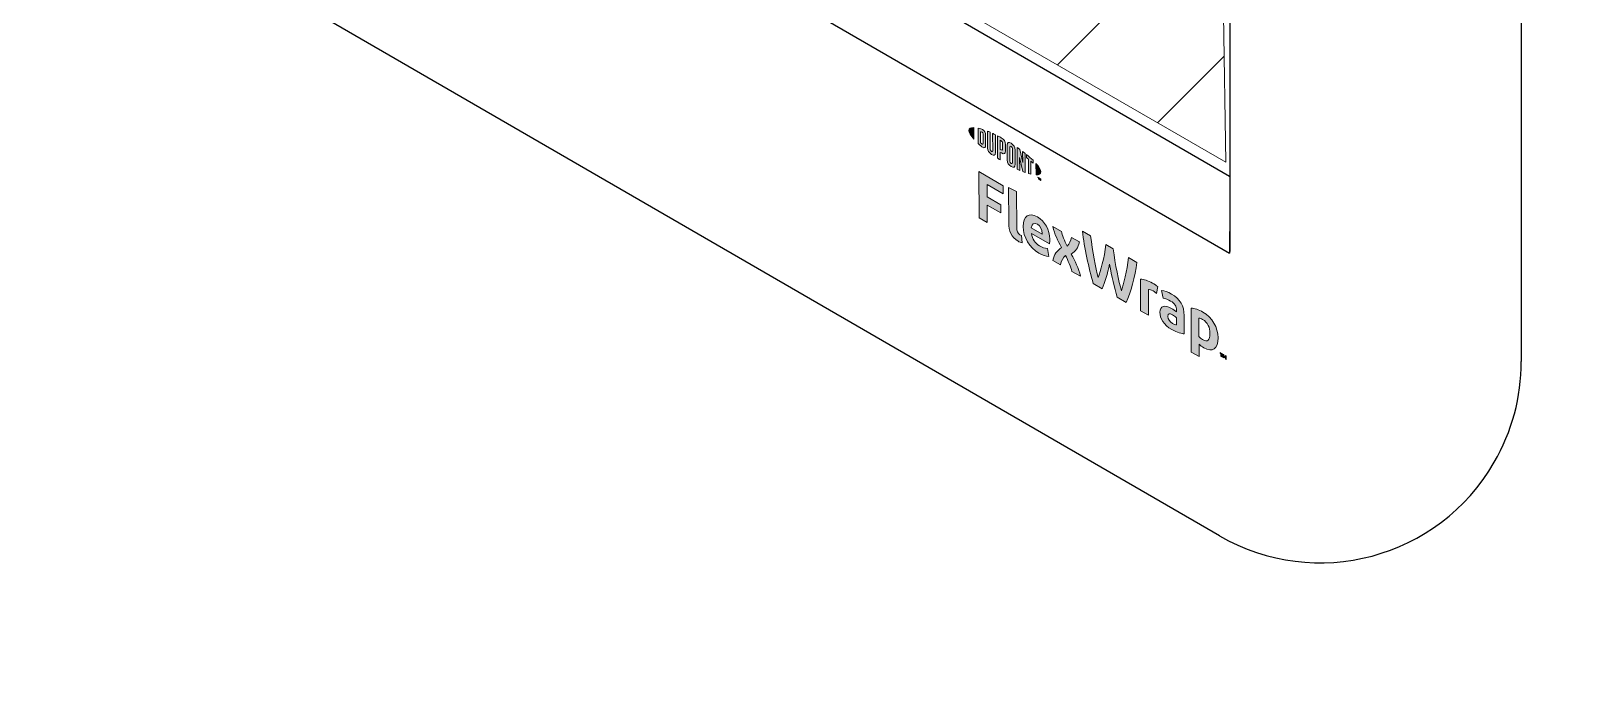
# Model space of a CAD drawing. Extents: x -1328 to 5679, y -4611 to 1603.
# Drawn here: x -742.5 to -603.3, y -2728.6 to -2669.9 of the extents above; entities that cross this region are included whole.
import ezdxf

# ---------------------------------------------------------------- set-up
doc = ezdxf.new("R2010")
doc.units = 0
doc.header["$MEASUREMENT"] = 0
for name, color, linetype, lineweight in [('G-ANNO-TTLB', 7, 'Continuous', 0), ('Layer 12', 7, 'Continuous', 0), ('TYVEK', 7, 'Continuous', 0)]:
    doc.layers.add(name, color=color, linetype=linetype, lineweight=lineweight)

# ---------------------------------------------------------------- blocks, each defined once
blk = doc.blocks.new('Block_139')
at = {"layer": 'TYVEK', "true_color": 0x003b71, "transparency": 33554687}
h = blk.add_hatch(color=156, dxfattribs=at)
h.dxf.hatch_style = 2
edge = h.paths.add_edge_path()
edge.add_spline(control_points=[(-657.65, -2686.64), (-657.65, -2686.64), (-657.66, -2682.5), (-657.66, -2682.5), (-657.66, -2682.5), (-655.48, -2683.76), (-655.48, -2683.76), (-655.48, -2683.76), (-655.48, -2684.48), (-655.48, -2684.48), (-655.48, -2684.48), (-656.93, -2683.65), (-656.93, -2683.65), (-656.93, -2683.65), (-656.92, -2684.77), (-656.92, -2684.77), (-656.92, -2684.77), (-655.7, -2685.47), (-655.7, -2685.47), (-655.7, -2685.47), (-655.7, -2686.19), (-655.7, -2686.19), (-655.7, -2686.19), (-656.92, -2685.49), (-656.92, -2685.49), (-656.92, -2685.49), (-656.92, -2687.06), (-656.92, -2687.06), (-656.92, -2687.06), (-657.65, -2686.64), (-657.65, -2686.64)], knot_values=[0, 0, 0, 0, 1, 1, 1, 2, 2, 2, 3, 3, 3, 4, 4, 4, 5, 5, 5, 6, 6, 6, 7, 7, 7, 8, 8, 8, 9, 9, 9, 10, 10, 10, 10], degree=3, periodic=0)
h = blk.add_hatch(color=156, dxfattribs=at)
h.dxf.hatch_style = 2
edge = h.paths.add_edge_path()
edge.add_spline(control_points=[(-654.28, -2687.49), (-654.28, -2687.81), (-654.21, -2688.02), (-654, -2688.14), (-653.95, -2688.17), (-653.9, -2688.19), (-653.85, -2688.2), (-653.85, -2688.2), (-653.8, -2688.88), (-653.8, -2688.88), (-653.9, -2688.85), (-654.06, -2688.78), (-654.16, -2688.72), (-654.75, -2688.38), (-654.99, -2687.8), (-654.99, -2687.09), (-654.99, -2687.09), (-655, -2683.93), (-655, -2683.93), (-655, -2683.93), (-654.29, -2684.29), (-654.29, -2684.29), (-654.29, -2684.29), (-654.28, -2687.49), (-654.28, -2687.49)], knot_values=[0, 0, 0, 0, 1, 1, 1, 2, 2, 2, 3, 3, 3, 4, 4, 4, 5, 5, 5, 6, 6, 6, 7, 7, 7, 8, 8, 8, 8], degree=3, periodic=0)
h = blk.add_hatch(color=156, dxfattribs=at)
h.dxf.hatch_style = 2
edge = h.paths.add_edge_path()
edge.add_spline(control_points=[(-652.97, -2687.54), (-652.97, -2687.54), (-651.99, -2688.1), (-651.99, -2688.1), (-651.99, -2688.1), (-651.99, -2688.03), (-651.99, -2688.03), (-651.99, -2687.69), (-652.15, -2687.36), (-652.43, -2687.2), (-652.73, -2687.03), (-652.92, -2687.16), (-652.97, -2687.54)], knot_values=[0, 0, 0, 0, 1, 1, 1, 2, 2, 2, 3, 3, 3, 4, 4, 4, 4], degree=3, periodic=0)
edge = h.paths.add_edge_path()
edge.add_spline(control_points=[(-651.41, -2690.1), (-651.64, -2690.09), (-651.97, -2689.98), (-652.31, -2689.78), (-653.13, -2689.31), (-653.7, -2688.38), (-653.7, -2687.4), (-653.7, -2686.46), (-653.19, -2686.12), (-652.43, -2686.55), (-651.76, -2686.94), (-651.32, -2687.74), (-651.32, -2688.53), (-651.32, -2688.71), (-651.33, -2688.86), (-651.34, -2688.97), (-651.34, -2688.97), (-652.96, -2688.04), (-652.96, -2688.04), (-652.89, -2688.55), (-652.65, -2688.9), (-652.24, -2689.14), (-651.99, -2689.28), (-651.74, -2689.36), (-651.52, -2689.38), (-651.52, -2689.38), (-651.41, -2690.1), (-651.41, -2690.1)], knot_values=[0, 0, 0, 0, 1, 1, 1, 2, 2, 2, 3, 3, 3, 4, 4, 4, 5, 5, 5, 6, 6, 6, 7, 7, 7, 8, 8, 8, 9, 9, 9, 9], degree=3, periodic=0)
h = blk.add_hatch(color=156, dxfattribs=at)
h.dxf.hatch_style = 2
edge = h.paths.add_edge_path()
edge.add_spline(control_points=[(-650.27, -2689.3), (-650.61, -2688.66), (-650.89, -2688.1), (-651.05, -2687.42), (-651.05, -2687.42), (-650.28, -2687.86), (-650.28, -2687.86), (-650.22, -2688.16), (-649.99, -2688.69), (-649.76, -2689.16), (-649.57, -2688.94), (-649.41, -2688.69), (-649.38, -2688.38), (-649.38, -2688.38), (-648.66, -2688.79), (-648.66, -2688.79), (-648.79, -2689.33), (-649.01, -2689.63), (-649.4, -2689.87), (-649.03, -2690.56), (-648.77, -2691.11), (-648.56, -2691.86), (-648.56, -2691.86), (-649.33, -2691.42), (-649.33, -2691.42), (-649.44, -2691.03), (-649.69, -2690.44), (-649.91, -2689.99), (-650.1, -2690.2), (-650.29, -2690.45), (-650.36, -2690.83), (-650.36, -2690.83), (-651.05, -2690.44), (-651.05, -2690.44), (-650.92, -2689.9), (-650.68, -2689.56), (-650.27, -2689.3)], knot_values=[0, 0, 0, 0, 1, 1, 1, 2, 2, 2, 3, 3, 3, 4, 4, 4, 5, 5, 5, 6, 6, 6, 7, 7, 7, 8, 8, 8, 9, 9, 9, 10, 10, 10, 11, 11, 11, 12, 12, 12, 12], degree=3, periodic=0)
h = blk.add_hatch(color=156, dxfattribs=at)
h.dxf.hatch_style = 2
edge = h.paths.add_edge_path()
edge.add_spline(control_points=[(-644.27, -2690.19), (-644.27, -2690.19), (-643.52, -2690.62), (-643.52, -2690.62), (-643.71, -2691.89), (-644.05, -2693.32), (-644.48, -2694.21), (-644.48, -2694.21), (-645.28, -2693.74), (-645.28, -2693.74), (-645.54, -2692.86), (-645.77, -2691.86), (-645.96, -2690.78), (-646.15, -2691.64), (-646.37, -2692.38), (-646.62, -2692.98), (-646.62, -2692.98), (-647.43, -2692.51), (-647.43, -2692.51), (-647.84, -2691.14), (-648.21, -2689.31), (-648.4, -2687.82), (-648.4, -2687.82), (-647.66, -2688.25), (-647.66, -2688.25), (-647.5, -2689.59), (-647.21, -2691.15), (-646.99, -2691.97), (-646.78, -2691.4), (-646.44, -2690.24), (-646.29, -2689.03), (-646.29, -2689.03), (-645.63, -2689.41), (-645.63, -2689.41), (-645.48, -2690.79), (-645.14, -2692.34), (-644.91, -2693.16), (-644.71, -2692.59), (-644.42, -2691.35), (-644.27, -2690.19)], knot_values=[0, 0, 0, 0, 1, 1, 1, 2, 2, 2, 3, 3, 3, 4, 4, 4, 5, 5, 5, 6, 6, 6, 7, 7, 7, 8, 8, 8, 9, 9, 9, 10, 10, 10, 11, 11, 11, 12, 12, 12, 13, 13, 13, 13], degree=3, periodic=0)
h = blk.add_hatch(color=156, dxfattribs=at)
h.dxf.hatch_style = 2
edge = h.paths.add_edge_path()
edge.add_spline(control_points=[(-642.13, -2692.47), (-641.94, -2692.57), (-641.77, -2692.7), (-641.66, -2692.79), (-641.66, -2692.79), (-641.77, -2693.4), (-641.77, -2693.4), (-641.85, -2693.31), (-641.96, -2693.24), (-642.07, -2693.17), (-642.26, -2693.07), (-642.39, -2693.03), (-642.49, -2693.03), (-642.49, -2693.03), (-642.49, -2695.35), (-642.49, -2695.35), (-642.49, -2695.35), (-643.2, -2694.94), (-643.2, -2694.94), (-643.2, -2694.94), (-643.2, -2692.11), (-643.2, -2692.11), (-642.93, -2692.11), (-642.5, -2692.26), (-642.13, -2692.47)], knot_values=[0, 0, 0, 0, 1, 1, 1, 2, 2, 2, 3, 3, 3, 4, 4, 4, 5, 5, 5, 6, 6, 6, 7, 7, 7, 8, 8, 8, 8], degree=3, periodic=0)
h = blk.add_hatch(color=156, dxfattribs=at)
h.dxf.hatch_style = 2
edge = h.paths.add_edge_path()
edge.add_spline(control_points=[(-639.97, -2696.2), (-639.97, -2696.2), (-639.97, -2695.57), (-639.97, -2695.57), (-640.09, -2695.47), (-640.21, -2695.38), (-640.34, -2695.31), (-640.57, -2695.17), (-640.76, -2695.17), (-640.76, -2695.45), (-640.76, -2695.7), (-640.6, -2695.92), (-640.33, -2696.08), (-640.18, -2696.16), (-640.05, -2696.2), (-639.97, -2696.2)], knot_values=[0, 0, 0, 0, 1, 1, 1, 2, 2, 2, 3, 3, 3, 4, 4, 4, 5, 5, 5, 5], degree=3, periodic=0)
edge = h.paths.add_edge_path()
edge.add_spline(control_points=[(-640.4, -2696.62), (-641.1, -2696.22), (-641.46, -2695.62), (-641.46, -2695.08), (-641.46, -2694.5), (-641.05, -2694.39), (-640.43, -2694.74), (-640.29, -2694.82), (-640.1, -2694.95), (-639.97, -2695.05), (-639.97, -2695.05), (-639.97, -2694.91), (-639.97, -2694.91), (-639.97, -2694.55), (-640.15, -2694.27), (-640.5, -2694.08), (-640.72, -2693.95), (-640.97, -2693.85), (-641.18, -2693.83), (-641.18, -2693.83), (-641.31, -2693.12), (-641.31, -2693.12), (-641.08, -2693.14), (-640.73, -2693.27), (-640.42, -2693.45), (-639.66, -2693.88), (-639.29, -2694.56), (-639.29, -2695.36), (-639.29, -2695.36), (-639.28, -2697), (-639.28, -2697), (-639.49, -2697), (-639.89, -2696.91), (-640.4, -2696.62)], knot_values=[0, 0, 0, 0, 1, 1, 1, 2, 2, 2, 3, 3, 3, 4, 4, 4, 5, 5, 5, 6, 6, 6, 7, 7, 7, 8, 8, 8, 9, 9, 9, 10, 10, 10, 11, 11, 11, 11], degree=3, periodic=0)
h = blk.add_hatch(color=156, dxfattribs=at)
h.dxf.hatch_style = 2
edge = h.paths.add_edge_path()
edge.add_spline(control_points=[(-637.64, -2697.53), (-637.18, -2697.79), (-636.98, -2697.59), (-636.98, -2696.98), (-636.98, -2696.45), (-637.17, -2695.98), (-637.64, -2695.72), (-637.77, -2695.64), (-637.86, -2695.62), (-637.97, -2695.6), (-637.97, -2695.6), (-637.97, -2697.26), (-637.97, -2697.26), (-637.87, -2697.36), (-637.79, -2697.45), (-637.64, -2697.53)], knot_values=[0, 0, 0, 0, 1, 1, 1, 2, 2, 2, 3, 3, 3, 4, 4, 4, 5, 5, 5, 5], degree=3, periodic=0)
edge = h.paths.add_edge_path()
edge.add_spline(control_points=[(-637.53, -2698.25), (-637.71, -2698.15), (-637.83, -2698.06), (-637.96, -2697.93), (-637.96, -2697.93), (-637.96, -2699.05), (-637.96, -2699.05), (-637.96, -2699.05), (-638.66, -2698.65), (-638.66, -2698.65), (-638.66, -2698.65), (-638.67, -2694.7), (-638.67, -2694.7), (-638.38, -2694.72), (-637.97, -2694.85), (-637.61, -2695.06), (-636.77, -2695.55), (-636.26, -2696.43), (-636.26, -2697.37), (-636.26, -2698.34), (-636.73, -2698.71), (-637.53, -2698.25)], knot_values=[0, 0, 0, 0, 1, 1, 1, 2, 2, 2, 3, 3, 3, 4, 4, 4, 5, 5, 5, 6, 6, 6, 7, 7, 7, 7], degree=3, periodic=0)
h = blk.add_hatch(color=156, dxfattribs=at)
h.dxf.hatch_style = 2
edge = h.paths.add_edge_path()
edge.add_spline(control_points=[(-635.75, -2698.86), (-635.72, -2698.95), (-635.7, -2699.01), (-635.67, -2699.08), (-635.64, -2699.05), (-635.62, -2699.01), (-635.59, -2698.95), (-635.59, -2698.95), (-635.52, -2698.99), (-635.52, -2698.99), (-635.52, -2698.99), (-635.52, -2699.3), (-635.52, -2699.3), (-635.52, -2699.3), (-635.58, -2699.26), (-635.58, -2699.26), (-635.58, -2699.26), (-635.58, -2699.12), (-635.58, -2699.12), (-635.58, -2699.12), (-635.58, -2699.07), (-635.58, -2699.07), (-635.6, -2699.11), (-635.62, -2699.14), (-635.65, -2699.17), (-635.65, -2699.17), (-635.69, -2699.14), (-635.69, -2699.14), (-635.72, -2699.09), (-635.74, -2699.03), (-635.76, -2698.97), (-635.76, -2698.97), (-635.76, -2699.02), (-635.76, -2699.02), (-635.76, -2699.02), (-635.76, -2699.16), (-635.76, -2699.16), (-635.76, -2699.16), (-635.82, -2699.12), (-635.82, -2699.12), (-635.82, -2699.12), (-635.82, -2698.82), (-635.82, -2698.82), (-635.82, -2698.82), (-635.75, -2698.86), (-635.75, -2698.86)], knot_values=[0, 0, 0, 0, 1, 1, 1, 2, 2, 2, 3, 3, 3, 4, 4, 4, 5, 5, 5, 6, 6, 6, 7, 7, 7, 8, 8, 8, 9, 9, 9, 10, 10, 10, 11, 11, 11, 12, 12, 12, 13, 13, 13, 14, 14, 14, 15, 15, 15, 15], degree=3, periodic=0)
edge = h.paths.add_edge_path()
edge.add_spline(control_points=[(-636, -2698.79), (-636, -2698.79), (-636.07, -2698.74), (-636.07, -2698.74), (-636.07, -2698.74), (-636.07, -2698.68), (-636.07, -2698.68), (-636.07, -2698.68), (-635.85, -2698.8), (-635.85, -2698.8), (-635.85, -2698.8), (-635.85, -2698.87), (-635.85, -2698.87), (-635.85, -2698.87), (-635.93, -2698.83), (-635.93, -2698.83), (-635.93, -2698.83), (-635.92, -2699.06), (-635.92, -2699.06), (-635.92, -2699.06), (-636, -2699.02), (-636, -2699.02), (-636, -2699.02), (-636, -2698.79), (-636, -2698.79)], knot_values=[0, 0, 0, 0, 1, 1, 1, 2, 2, 2, 3, 3, 3, 4, 4, 4, 5, 5, 5, 6, 6, 6, 7, 7, 7, 8, 8, 8, 8], degree=3, periodic=0)
at = {"layer": 'TYVEK'}
for points, knots in [([(-657.65, -2686.64), (-657.65, -2686.64), (-657.66, -2682.5), (-657.66, -2682.5), (-657.66, -2682.5), (-655.48, -2683.76), (-655.48, -2683.76), (-655.48, -2683.76), (-655.48, -2684.48), (-655.48, -2684.48), (-655.48, -2684.48), (-656.93, -2683.65), (-656.93, -2683.65), (-656.93, -2683.65), (-656.92, -2684.77), (-656.92, -2684.77), (-656.92, -2684.77), (-655.7, -2685.47), (-655.7, -2685.47), (-655.7, -2685.47), (-655.7, -2686.19), (-655.7, -2686.19), (-655.7, -2686.19), (-656.92, -2685.49), (-656.92, -2685.49), (-656.92, -2685.49), (-656.92, -2687.06), (-656.92, -2687.06), (-656.92, -2687.06), (-657.65, -2686.64), (-657.65, -2686.64)], [0, 0, 0, 0, 1, 1, 1, 2, 2, 2, 3, 3, 3, 4, 4, 4, 5, 5, 5, 6, 6, 6, 7, 7, 7, 8, 8, 8, 9, 9, 9, 10, 10, 10, 10]), ([(-654.28, -2687.49), (-654.28, -2687.81), (-654.21, -2688.02), (-654, -2688.14), (-653.95, -2688.17), (-653.9, -2688.19), (-653.85, -2688.2), (-653.85, -2688.2), (-653.8, -2688.88), (-653.8, -2688.88), (-653.9, -2688.85), (-654.06, -2688.78), (-654.16, -2688.72), (-654.75, -2688.38), (-654.99, -2687.8), (-654.99, -2687.09), (-654.99, -2687.09), (-655, -2683.93), (-655, -2683.93), (-655, -2683.93), (-654.29, -2684.29), (-654.29, -2684.29), (-654.29, -2684.29), (-654.28, -2687.49), (-654.28, -2687.49)], [0, 0, 0, 0, 1, 1, 1, 2, 2, 2, 3, 3, 3, 4, 4, 4, 5, 5, 5, 6, 6, 6, 7, 7, 7, 8, 8, 8, 8]), ([(-651.41, -2690.1), (-651.64, -2690.09), (-651.97, -2689.98), (-652.31, -2689.78), (-653.13, -2689.31), (-653.7, -2688.38), (-653.7, -2687.4), (-653.7, -2686.46), (-653.19, -2686.12), (-652.43, -2686.55), (-651.76, -2686.94), (-651.32, -2687.74), (-651.32, -2688.53), (-651.32, -2688.71), (-651.33, -2688.86), (-651.34, -2688.97), (-651.34, -2688.97), (-652.96, -2688.04), (-652.96, -2688.04), (-652.89, -2688.55), (-652.65, -2688.9), (-652.24, -2689.14), (-651.99, -2689.28), (-651.74, -2689.36), (-651.52, -2689.38), (-651.52, -2689.38), (-651.41, -2690.1), (-651.41, -2690.1)], [0, 0, 0, 0, 1, 1, 1, 2, 2, 2, 3, 3, 3, 4, 4, 4, 5, 5, 5, 6, 6, 6, 7, 7, 7, 8, 8, 8, 9, 9, 9, 9]), ([(-652.97, -2687.54), (-652.97, -2687.54), (-651.99, -2688.1), (-651.99, -2688.1), (-651.99, -2688.1), (-651.99, -2688.03), (-651.99, -2688.03), (-651.99, -2687.69), (-652.15, -2687.36), (-652.43, -2687.2), (-652.73, -2687.03), (-652.92, -2687.16), (-652.97, -2687.54)], [0, 0, 0, 0, 1, 1, 1, 2, 2, 2, 3, 3, 3, 4, 4, 4, 4]), ([(-650.27, -2689.3), (-650.61, -2688.66), (-650.89, -2688.1), (-651.05, -2687.42), (-651.05, -2687.42), (-650.28, -2687.86), (-650.28, -2687.86), (-650.22, -2688.16), (-649.99, -2688.69), (-649.76, -2689.16), (-649.57, -2688.94), (-649.41, -2688.69), (-649.38, -2688.38), (-649.38, -2688.38), (-648.66, -2688.79), (-648.66, -2688.79), (-648.79, -2689.33), (-649.01, -2689.63), (-649.4, -2689.87), (-649.03, -2690.56), (-648.77, -2691.11), (-648.56, -2691.86), (-648.56, -2691.86), (-649.33, -2691.42), (-649.33, -2691.42), (-649.44, -2691.03), (-649.69, -2690.44), (-649.91, -2689.99), (-650.1, -2690.2), (-650.29, -2690.45), (-650.36, -2690.83), (-650.36, -2690.83), (-651.05, -2690.44), (-651.05, -2690.44), (-650.92, -2689.9), (-650.68, -2689.56), (-650.27, -2689.3)], [0, 0, 0, 0, 1, 1, 1, 2, 2, 2, 3, 3, 3, 4, 4, 4, 5, 5, 5, 6, 6, 6, 7, 7, 7, 8, 8, 8, 9, 9, 9, 10, 10, 10, 11, 11, 11, 12, 12, 12, 12]), ([(-644.27, -2690.19), (-644.27, -2690.19), (-643.52, -2690.62), (-643.52, -2690.62), (-643.71, -2691.89), (-644.05, -2693.32), (-644.48, -2694.21), (-644.48, -2694.21), (-645.28, -2693.74), (-645.28, -2693.74), (-645.54, -2692.86), (-645.77, -2691.86), (-645.96, -2690.78), (-646.15, -2691.64), (-646.37, -2692.38), (-646.62, -2692.98), (-646.62, -2692.98), (-647.43, -2692.51), (-647.43, -2692.51), (-647.84, -2691.14), (-648.21, -2689.31), (-648.4, -2687.82), (-648.4, -2687.82), (-647.66, -2688.25), (-647.66, -2688.25), (-647.5, -2689.59), (-647.21, -2691.15), (-646.99, -2691.97), (-646.78, -2691.4), (-646.44, -2690.24), (-646.29, -2689.03), (-646.29, -2689.03), (-645.63, -2689.41), (-645.63, -2689.41), (-645.48, -2690.79), (-645.14, -2692.34), (-644.91, -2693.16), (-644.71, -2692.59), (-644.42, -2691.35), (-644.27, -2690.19)], [0, 0, 0, 0, 1, 1, 1, 2, 2, 2, 3, 3, 3, 4, 4, 4, 5, 5, 5, 6, 6, 6, 7, 7, 7, 8, 8, 8, 9, 9, 9, 10, 10, 10, 11, 11, 11, 12, 12, 12, 13, 13, 13, 13]), ([(-642.13, -2692.47), (-641.94, -2692.57), (-641.77, -2692.7), (-641.66, -2692.79), (-641.66, -2692.79), (-641.77, -2693.4), (-641.77, -2693.4), (-641.85, -2693.31), (-641.96, -2693.24), (-642.07, -2693.17), (-642.26, -2693.07), (-642.39, -2693.03), (-642.49, -2693.03), (-642.49, -2693.03), (-642.49, -2695.35), (-642.49, -2695.35), (-642.49, -2695.35), (-643.2, -2694.94), (-643.2, -2694.94), (-643.2, -2694.94), (-643.2, -2692.11), (-643.2, -2692.11), (-642.93, -2692.11), (-642.5, -2692.26), (-642.13, -2692.47)], [0, 0, 0, 0, 1, 1, 1, 2, 2, 2, 3, 3, 3, 4, 4, 4, 5, 5, 5, 6, 6, 6, 7, 7, 7, 8, 8, 8, 8]), ([(-640.4, -2696.62), (-641.1, -2696.22), (-641.46, -2695.62), (-641.46, -2695.08), (-641.46, -2694.5), (-641.05, -2694.39), (-640.43, -2694.74), (-640.29, -2694.82), (-640.1, -2694.95), (-639.97, -2695.05), (-639.97, -2695.05), (-639.97, -2694.91), (-639.97, -2694.91), (-639.97, -2694.55), (-640.15, -2694.27), (-640.5, -2694.08), (-640.72, -2693.95), (-640.97, -2693.85), (-641.18, -2693.83), (-641.18, -2693.83), (-641.31, -2693.12), (-641.31, -2693.12), (-641.08, -2693.14), (-640.73, -2693.27), (-640.42, -2693.45), (-639.66, -2693.88), (-639.29, -2694.56), (-639.29, -2695.36), (-639.29, -2695.36), (-639.28, -2697), (-639.28, -2697), (-639.49, -2697), (-639.89, -2696.91), (-640.4, -2696.62)], [0, 0, 0, 0, 1, 1, 1, 2, 2, 2, 3, 3, 3, 4, 4, 4, 5, 5, 5, 6, 6, 6, 7, 7, 7, 8, 8, 8, 9, 9, 9, 10, 10, 10, 11, 11, 11, 11]), ([(-639.97, -2696.2), (-639.97, -2696.2), (-639.97, -2695.57), (-639.97, -2695.57), (-640.09, -2695.47), (-640.21, -2695.38), (-640.34, -2695.31), (-640.57, -2695.17), (-640.76, -2695.17), (-640.76, -2695.45), (-640.76, -2695.7), (-640.6, -2695.92), (-640.33, -2696.08), (-640.18, -2696.16), (-640.05, -2696.2), (-639.97, -2696.2)], [0, 0, 0, 0, 1, 1, 1, 2, 2, 2, 3, 3, 3, 4, 4, 4, 5, 5, 5, 5]), ([(-637.53, -2698.25), (-637.71, -2698.15), (-637.83, -2698.06), (-637.96, -2697.93), (-637.96, -2697.93), (-637.96, -2699.05), (-637.96, -2699.05), (-637.96, -2699.05), (-638.66, -2698.65), (-638.66, -2698.65), (-638.66, -2698.65), (-638.67, -2694.7), (-638.67, -2694.7), (-638.38, -2694.72), (-637.97, -2694.85), (-637.61, -2695.06), (-636.77, -2695.55), (-636.26, -2696.43), (-636.26, -2697.37), (-636.26, -2698.34), (-636.73, -2698.71), (-637.53, -2698.25)], [0, 0, 0, 0, 1, 1, 1, 2, 2, 2, 3, 3, 3, 4, 4, 4, 5, 5, 5, 6, 6, 6, 7, 7, 7, 7]), ([(-637.64, -2697.53), (-637.18, -2697.79), (-636.98, -2697.59), (-636.98, -2696.98), (-636.98, -2696.45), (-637.17, -2695.98), (-637.64, -2695.72), (-637.77, -2695.64), (-637.86, -2695.62), (-637.97, -2695.6), (-637.97, -2695.6), (-637.97, -2697.26), (-637.97, -2697.26), (-637.87, -2697.36), (-637.79, -2697.45), (-637.64, -2697.53)], [0, 0, 0, 0, 1, 1, 1, 2, 2, 2, 3, 3, 3, 4, 4, 4, 5, 5, 5, 5]), ([(-636, -2698.79), (-636, -2698.79), (-636.07, -2698.74), (-636.07, -2698.74), (-636.07, -2698.74), (-636.07, -2698.68), (-636.07, -2698.68), (-636.07, -2698.68), (-635.85, -2698.8), (-635.85, -2698.8), (-635.85, -2698.8), (-635.85, -2698.87), (-635.85, -2698.87), (-635.85, -2698.87), (-635.93, -2698.83), (-635.93, -2698.83), (-635.93, -2698.83), (-635.92, -2699.06), (-635.92, -2699.06), (-635.92, -2699.06), (-636, -2699.02), (-636, -2699.02), (-636, -2699.02), (-636, -2698.79), (-636, -2698.79)], [0, 0, 0, 0, 1, 1, 1, 2, 2, 2, 3, 3, 3, 4, 4, 4, 5, 5, 5, 6, 6, 6, 7, 7, 7, 8, 8, 8, 8]), ([(-635.75, -2698.86), (-635.72, -2698.95), (-635.7, -2699.01), (-635.67, -2699.08), (-635.64, -2699.05), (-635.62, -2699.01), (-635.59, -2698.95), (-635.59, -2698.95), (-635.52, -2698.99), (-635.52, -2698.99), (-635.52, -2698.99), (-635.52, -2699.3), (-635.52, -2699.3), (-635.52, -2699.3), (-635.58, -2699.26), (-635.58, -2699.26), (-635.58, -2699.26), (-635.58, -2699.12), (-635.58, -2699.12), (-635.58, -2699.12), (-635.58, -2699.07), (-635.58, -2699.07), (-635.6, -2699.11), (-635.62, -2699.14), (-635.65, -2699.17), (-635.65, -2699.17), (-635.69, -2699.14), (-635.69, -2699.14), (-635.72, -2699.09), (-635.74, -2699.03), (-635.76, -2698.97), (-635.76, -2698.97), (-635.76, -2699.02), (-635.76, -2699.02), (-635.76, -2699.02), (-635.76, -2699.16), (-635.76, -2699.16), (-635.76, -2699.16), (-635.82, -2699.12), (-635.82, -2699.12), (-635.82, -2699.12), (-635.82, -2698.82), (-635.82, -2698.82), (-635.82, -2698.82), (-635.75, -2698.86), (-635.75, -2698.86)], [0, 0, 0, 0, 1, 1, 1, 2, 2, 2, 3, 3, 3, 4, 4, 4, 5, 5, 5, 6, 6, 6, 7, 7, 7, 8, 8, 8, 9, 9, 9, 10, 10, 10, 11, 11, 11, 12, 12, 12, 13, 13, 13, 14, 14, 14, 15, 15, 15, 15])]:
    blk.add_open_spline(points, degree=3, knots=knots, dxfattribs=at)
blk = doc.blocks.new('Block_140')
at = {"layer": 'TYVEK', "true_color": 0x003b71, "transparency": 33554687}
h = blk.add_hatch(color=156, dxfattribs=at)
h.dxf.hatch_style = 2
edge = h.paths.add_edge_path()
edge.add_spline(control_points=[(-658.57, -2678.82), (-658.56, -2679.01), (-658.4, -2679.29), (-658.12, -2679.6), (-658.12, -2679.6), (-658.13, -2678.56), (-658.13, -2678.56), (-658.41, -2678.55), (-658.57, -2678.64), (-658.57, -2678.82)], knot_values=[0, 0, 0, 0, 1, 1, 1, 2, 2, 2, 3, 3, 3, 3], degree=3, periodic=0)
h = blk.add_hatch(color=156, dxfattribs=at)
h.dxf.hatch_style = 2
edge = h.paths.add_edge_path()
edge.add_spline(control_points=[(-657.28, -2679.98), (-657.28, -2680.06), (-657.33, -2680.07), (-657.38, -2680.04), (-657.41, -2680.02), (-657.47, -2679.97), (-657.52, -2679.92), (-657.52, -2679.92), (-657.52, -2678.93), (-657.52, -2678.93), (-657.48, -2678.94), (-657.42, -2678.96), (-657.38, -2678.98), (-657.33, -2679.01), (-657.29, -2679.06), (-657.29, -2679.14), (-657.29, -2679.14), (-657.28, -2679.98), (-657.28, -2679.98)], knot_values=[0, 0, 0, 0, 1, 1, 1, 2, 2, 2, 3, 3, 3, 4, 4, 4, 5, 5, 5, 6, 6, 6, 6], degree=3, periodic=0)
edge = h.paths.add_edge_path()
edge.add_spline(control_points=[(-657.35, -2678.74), (-657.42, -2678.7), (-657.54, -2678.66), (-657.74, -2678.61), (-657.74, -2678.61), (-657.74, -2679.99), (-657.74, -2679.99), (-657.56, -2680.16), (-657.42, -2680.27), (-657.34, -2680.32), (-657.16, -2680.42), (-657.06, -2680.35), (-657.06, -2680.15), (-657.06, -2680.15), (-657.06, -2679.23), (-657.06, -2679.23), (-657.06, -2679.03), (-657.17, -2678.84), (-657.35, -2678.74)], knot_values=[0, 0, 0, 0, 1, 1, 1, 2, 2, 2, 3, 3, 3, 4, 4, 4, 5, 5, 5, 6, 6, 6, 6], degree=3, periodic=0)
h = blk.add_hatch(color=156, dxfattribs=at)
h.dxf.hatch_style = 2
edge = h.paths.add_edge_path()
edge.add_spline(control_points=[(-656.43, -2680.63), (-656.43, -2680.71), (-656.46, -2680.75), (-656.54, -2680.69), (-656.63, -2680.63), (-656.65, -2680.57), (-656.65, -2680.48), (-656.65, -2680.48), (-656.65, -2678.98), (-656.65, -2678.98), (-656.71, -2678.95), (-656.84, -2678.9), (-656.89, -2678.88), (-656.89, -2678.88), (-656.89, -2680.4), (-656.89, -2680.4), (-656.89, -2680.64), (-656.78, -2680.79), (-656.54, -2680.96), (-656.32, -2681.12), (-656.19, -2681.07), (-656.19, -2680.8), (-656.19, -2680.8), (-656.19, -2679.2), (-656.19, -2679.2), (-656.24, -2679.17), (-656.39, -2679.1), (-656.44, -2679.08), (-656.44, -2679.08), (-656.43, -2680.63), (-656.43, -2680.63)], knot_values=[0, 0, 0, 0, 1, 1, 1, 2, 2, 2, 3, 3, 3, 4, 4, 4, 5, 5, 5, 6, 6, 6, 7, 7, 7, 8, 8, 8, 9, 9, 9, 10, 10, 10, 10], degree=3, periodic=0)
h = blk.add_hatch(color=156, dxfattribs=at)
h.dxf.hatch_style = 2
edge = h.paths.add_edge_path()
edge.add_spline(control_points=[(-655.54, -2680.49), (-655.54, -2680.58), (-655.56, -2680.61), (-655.66, -2680.55), (-655.66, -2680.55), (-655.75, -2680.5), (-655.75, -2680.5), (-655.75, -2680.5), (-655.75, -2679.7), (-655.75, -2679.7), (-655.71, -2679.72), (-655.69, -2679.73), (-655.67, -2679.75), (-655.56, -2679.81), (-655.54, -2679.87), (-655.54, -2679.96), (-655.54, -2679.96), (-655.54, -2680.49), (-655.54, -2680.49)], knot_values=[0, 0, 0, 0, 1, 1, 1, 2, 2, 2, 3, 3, 3, 4, 4, 4, 5, 5, 5, 6, 6, 6, 6], degree=3, periodic=0)
edge = h.paths.add_edge_path()
edge.add_spline(control_points=[(-655.66, -2679.47), (-655.7, -2679.45), (-655.86, -2679.37), (-656, -2679.29), (-656, -2679.29), (-655.99, -2681.31), (-655.99, -2681.31), (-655.95, -2681.34), (-655.82, -2681.42), (-655.75, -2681.46), (-655.75, -2681.46), (-655.75, -2680.78), (-655.75, -2680.78), (-655.75, -2680.78), (-655.65, -2680.83), (-655.65, -2680.83), (-655.4, -2680.98), (-655.29, -2680.91), (-655.29, -2680.65), (-655.29, -2680.65), (-655.29, -2680.06), (-655.29, -2680.06), (-655.29, -2679.81), (-655.41, -2679.61), (-655.66, -2679.47)], knot_values=[0, 0, 0, 0, 1, 1, 1, 2, 2, 2, 3, 3, 3, 4, 4, 4, 5, 5, 5, 6, 6, 6, 7, 7, 7, 8, 8, 8, 8], degree=3, periodic=0)
h = blk.add_hatch(color=156, dxfattribs=at)
h.dxf.hatch_style = 2
edge = h.paths.add_edge_path()
edge.add_spline(control_points=[(-654.66, -2681.7), (-654.66, -2681.78), (-654.68, -2681.81), (-654.77, -2681.76), (-654.86, -2681.71), (-654.88, -2681.65), (-654.88, -2681.57), (-654.88, -2681.57), (-654.89, -2680.31), (-654.89, -2680.31), (-654.89, -2680.23), (-654.86, -2680.2), (-654.77, -2680.25), (-654.69, -2680.3), (-654.66, -2680.36), (-654.66, -2680.44), (-654.66, -2680.44), (-654.66, -2681.7), (-654.66, -2681.7)], knot_values=[0, 0, 0, 0, 1, 1, 1, 2, 2, 2, 3, 3, 3, 4, 4, 4, 5, 5, 5, 6, 6, 6, 6], degree=3, periodic=0)
edge = h.paths.add_edge_path()
edge.add_spline(control_points=[(-654.77, -2679.97), (-655, -2679.83), (-655.14, -2679.86), (-655.14, -2680.13), (-655.14, -2680.13), (-655.13, -2681.45), (-655.13, -2681.45), (-655.13, -2681.73), (-655.01, -2681.92), (-654.77, -2682.04), (-654.53, -2682.17), (-654.41, -2682.13), (-654.41, -2681.84), (-654.41, -2681.84), (-654.41, -2680.58), (-654.41, -2680.58), (-654.41, -2680.29), (-654.53, -2680.13), (-654.77, -2679.97)], knot_values=[0, 0, 0, 0, 1, 1, 1, 2, 2, 2, 3, 3, 3, 4, 4, 4, 5, 5, 5, 6, 6, 6, 6], degree=3, periodic=0)
h = blk.add_hatch(color=156, dxfattribs=at)
h.dxf.hatch_style = 2
edge = h.paths.add_edge_path()
edge.add_spline(control_points=[(-653.73, -2681.69), (-653.73, -2681.69), (-654, -2680.51), (-654, -2680.51), (-654.08, -2680.46), (-654.17, -2680.39), (-654.24, -2680.35), (-654.24, -2680.35), (-654.23, -2682.28), (-654.23, -2682.28), (-654.18, -2682.3), (-654.06, -2682.36), (-654, -2682.39), (-654, -2682.39), (-654.02, -2681.23), (-654.02, -2681.23), (-654.02, -2681.23), (-653.73, -2682.5), (-653.73, -2682.5), (-653.67, -2682.52), (-653.58, -2682.55), (-653.52, -2682.58), (-653.52, -2682.58), (-653.52, -2680.87), (-653.52, -2680.87), (-653.58, -2680.82), (-653.69, -2680.74), (-653.75, -2680.7), (-653.75, -2680.7), (-653.73, -2681.69), (-653.73, -2681.69)], knot_values=[0, 0, 0, 0, 1, 1, 1, 2, 2, 2, 3, 3, 3, 4, 4, 4, 5, 5, 5, 6, 6, 6, 7, 7, 7, 8, 8, 8, 9, 9, 9, 10, 10, 10, 10], degree=3, periodic=0)
h = blk.add_hatch(color=156, dxfattribs=at)
h.dxf.hatch_style = 2
edge = h.paths.add_edge_path()
edge.add_spline(control_points=[(-653.4, -2681.24), (-653.34, -2681.29), (-653.28, -2681.34), (-653.22, -2681.38), (-653.22, -2681.38), (-653.22, -2682.67), (-653.22, -2682.67), (-653.16, -2682.69), (-653.06, -2682.72), (-653, -2682.73), (-653, -2682.73), (-653, -2681.57), (-653, -2681.57), (-652.94, -2681.63), (-652.88, -2681.68), (-652.82, -2681.73), (-652.82, -2681.73), (-652.82, -2681.48), (-652.82, -2681.48), (-652.99, -2681.31), (-653.18, -2681.15), (-653.4, -2680.97), (-653.4, -2680.97), (-653.4, -2681.24), (-653.4, -2681.24)], knot_values=[0, 0, 0, 0, 1, 1, 1, 2, 2, 2, 3, 3, 3, 4, 4, 4, 5, 5, 5, 6, 6, 6, 7, 7, 7, 8, 8, 8, 8], degree=3, periodic=0)
h = blk.add_hatch(color=156, dxfattribs=at)
h.dxf.hatch_style = 2
edge = h.paths.add_edge_path()
edge.add_spline(control_points=[(-652.11, -2682.53), (-652.11, -2682.72), (-652.27, -2682.8), (-652.55, -2682.8), (-652.55, -2682.8), (-652.56, -2681.76), (-652.56, -2681.76), (-652.28, -2682.07), (-652.11, -2682.34), (-652.11, -2682.53)], knot_values=[0, 0, 0, 0, 1, 1, 1, 2, 2, 2, 3, 3, 3, 3], degree=3, periodic=0)
h = blk.add_hatch(color=156, dxfattribs=at)
h.dxf.hatch_style = 2
edge = h.paths.add_edge_path()
edge.add_spline(control_points=[(-652.24, -2683.08), (-652.24, -2683.08), (-652.22, -2683.09), (-652.22, -2683.09), (-652.22, -2683.09), (-652.18, -2683.19), (-652.18, -2683.19), (-652.18, -2683.19), (-652.14, -2683.14), (-652.14, -2683.14), (-652.14, -2683.14), (-652.11, -2683.15), (-652.11, -2683.15), (-652.11, -2683.15), (-652.11, -2683.3), (-652.11, -2683.3), (-652.11, -2683.3), (-652.14, -2683.29), (-652.14, -2683.29), (-652.14, -2683.29), (-652.14, -2683.18), (-652.14, -2683.18), (-652.14, -2683.18), (-652.18, -2683.23), (-652.18, -2683.23), (-652.18, -2683.23), (-652.18, -2683.23), (-652.18, -2683.23), (-652.18, -2683.23), (-652.22, -2683.14), (-652.22, -2683.14), (-652.22, -2683.14), (-652.22, -2683.24), (-652.22, -2683.24), (-652.22, -2683.24), (-652.24, -2683.23), (-652.24, -2683.23), (-652.24, -2683.23), (-652.24, -2683.08), (-652.24, -2683.08)], knot_values=[0, 0, 0, 0, 1, 1, 1, 2, 2, 2, 3, 3, 3, 4, 4, 4, 5, 5, 5, 6, 6, 6, 7, 7, 7, 8, 8, 8, 9, 9, 9, 10, 10, 10, 11, 11, 11, 12, 12, 12, 13, 13, 13, 13], degree=3, periodic=0)
edge = h.paths.add_edge_path()
edge.add_spline(control_points=[(-652.34, -2683.05), (-652.34, -2683.05), (-652.38, -2683.03), (-652.38, -2683.03), (-652.38, -2683.03), (-652.38, -2683), (-652.38, -2683), (-652.38, -2683), (-652.27, -2683.06), (-652.27, -2683.06), (-652.27, -2683.06), (-652.27, -2683.09), (-652.27, -2683.09), (-652.27, -2683.09), (-652.31, -2683.07), (-652.31, -2683.07), (-652.31, -2683.07), (-652.31, -2683.19), (-652.31, -2683.19), (-652.31, -2683.19), (-652.34, -2683.18), (-652.34, -2683.18), (-652.34, -2683.18), (-652.34, -2683.05), (-652.34, -2683.05)], knot_values=[0, 0, 0, 0, 1, 1, 1, 2, 2, 2, 3, 3, 3, 4, 4, 4, 5, 5, 5, 6, 6, 6, 7, 7, 7, 8, 8, 8, 8], degree=3, periodic=0)
at = {"layer": 'TYVEK'}
for points, knots in [([(-658.57, -2678.82), (-658.56, -2679.01), (-658.4, -2679.29), (-658.12, -2679.6), (-658.12, -2679.6), (-658.13, -2678.56), (-658.13, -2678.56), (-658.41, -2678.55), (-658.57, -2678.64), (-658.57, -2678.82)], [0, 0, 0, 0, 1, 1, 1, 2, 2, 2, 3, 3, 3, 3]), ([(-657.35, -2678.74), (-657.42, -2678.7), (-657.54, -2678.66), (-657.74, -2678.61), (-657.74, -2678.61), (-657.74, -2679.99), (-657.74, -2679.99), (-657.56, -2680.16), (-657.42, -2680.27), (-657.34, -2680.32), (-657.16, -2680.42), (-657.06, -2680.35), (-657.06, -2680.15), (-657.06, -2680.15), (-657.06, -2679.23), (-657.06, -2679.23), (-657.06, -2679.03), (-657.17, -2678.84), (-657.35, -2678.74)], [0, 0, 0, 0, 1, 1, 1, 2, 2, 2, 3, 3, 3, 4, 4, 4, 5, 5, 5, 6, 6, 6, 6]), ([(-657.28, -2679.98), (-657.28, -2680.06), (-657.33, -2680.07), (-657.38, -2680.04), (-657.41, -2680.02), (-657.47, -2679.97), (-657.52, -2679.92), (-657.52, -2679.92), (-657.52, -2678.93), (-657.52, -2678.93), (-657.48, -2678.94), (-657.42, -2678.96), (-657.38, -2678.98), (-657.33, -2679.01), (-657.29, -2679.06), (-657.29, -2679.14), (-657.29, -2679.14), (-657.28, -2679.98), (-657.28, -2679.98)], [0, 0, 0, 0, 1, 1, 1, 2, 2, 2, 3, 3, 3, 4, 4, 4, 5, 5, 5, 6, 6, 6, 6]), ([(-656.43, -2680.63), (-656.43, -2680.71), (-656.46, -2680.75), (-656.54, -2680.69), (-656.63, -2680.63), (-656.65, -2680.57), (-656.65, -2680.48), (-656.65, -2680.48), (-656.65, -2678.98), (-656.65, -2678.98), (-656.71, -2678.95), (-656.84, -2678.9), (-656.89, -2678.88), (-656.89, -2678.88), (-656.89, -2680.4), (-656.89, -2680.4), (-656.89, -2680.64), (-656.78, -2680.79), (-656.54, -2680.96), (-656.32, -2681.12), (-656.19, -2681.07), (-656.19, -2680.8), (-656.19, -2680.8), (-656.19, -2679.2), (-656.19, -2679.2), (-656.24, -2679.17), (-656.39, -2679.1), (-656.44, -2679.08), (-656.44, -2679.08), (-656.43, -2680.63), (-656.43, -2680.63)], [0, 0, 0, 0, 1, 1, 1, 2, 2, 2, 3, 3, 3, 4, 4, 4, 5, 5, 5, 6, 6, 6, 7, 7, 7, 8, 8, 8, 9, 9, 9, 10, 10, 10, 10]), ([(-655.66, -2679.47), (-655.7, -2679.45), (-655.86, -2679.37), (-656, -2679.29), (-656, -2679.29), (-655.99, -2681.31), (-655.99, -2681.31), (-655.95, -2681.34), (-655.82, -2681.42), (-655.75, -2681.46), (-655.75, -2681.46), (-655.75, -2680.78), (-655.75, -2680.78), (-655.75, -2680.78), (-655.65, -2680.83), (-655.65, -2680.83), (-655.4, -2680.98), (-655.29, -2680.91), (-655.29, -2680.65), (-655.29, -2680.65), (-655.29, -2680.06), (-655.29, -2680.06), (-655.29, -2679.81), (-655.41, -2679.61), (-655.66, -2679.47)], [0, 0, 0, 0, 1, 1, 1, 2, 2, 2, 3, 3, 3, 4, 4, 4, 5, 5, 5, 6, 6, 6, 7, 7, 7, 8, 8, 8, 8]), ([(-655.54, -2680.49), (-655.54, -2680.58), (-655.56, -2680.61), (-655.66, -2680.55), (-655.66, -2680.55), (-655.75, -2680.5), (-655.75, -2680.5), (-655.75, -2680.5), (-655.75, -2679.7), (-655.75, -2679.7), (-655.71, -2679.72), (-655.69, -2679.73), (-655.67, -2679.75), (-655.56, -2679.81), (-655.54, -2679.87), (-655.54, -2679.96), (-655.54, -2679.96), (-655.54, -2680.49), (-655.54, -2680.49)], [0, 0, 0, 0, 1, 1, 1, 2, 2, 2, 3, 3, 3, 4, 4, 4, 5, 5, 5, 6, 6, 6, 6]), ([(-654.77, -2679.97), (-655, -2679.83), (-655.14, -2679.86), (-655.14, -2680.13), (-655.14, -2680.13), (-655.13, -2681.45), (-655.13, -2681.45), (-655.13, -2681.73), (-655.01, -2681.92), (-654.77, -2682.04), (-654.53, -2682.17), (-654.41, -2682.13), (-654.41, -2681.84), (-654.41, -2681.84), (-654.41, -2680.58), (-654.41, -2680.58), (-654.41, -2680.29), (-654.53, -2680.13), (-654.77, -2679.97)], [0, 0, 0, 0, 1, 1, 1, 2, 2, 2, 3, 3, 3, 4, 4, 4, 5, 5, 5, 6, 6, 6, 6]), ([(-654.66, -2681.7), (-654.66, -2681.78), (-654.68, -2681.81), (-654.77, -2681.76), (-654.86, -2681.71), (-654.88, -2681.65), (-654.88, -2681.57), (-654.88, -2681.57), (-654.89, -2680.31), (-654.89, -2680.31), (-654.89, -2680.23), (-654.86, -2680.2), (-654.77, -2680.25), (-654.69, -2680.3), (-654.66, -2680.36), (-654.66, -2680.44), (-654.66, -2680.44), (-654.66, -2681.7), (-654.66, -2681.7)], [0, 0, 0, 0, 1, 1, 1, 2, 2, 2, 3, 3, 3, 4, 4, 4, 5, 5, 5, 6, 6, 6, 6]), ([(-653.73, -2681.69), (-653.73, -2681.69), (-654, -2680.51), (-654, -2680.51), (-654.08, -2680.46), (-654.17, -2680.39), (-654.24, -2680.35), (-654.24, -2680.35), (-654.23, -2682.28), (-654.23, -2682.28), (-654.18, -2682.3), (-654.06, -2682.36), (-654, -2682.39), (-654, -2682.39), (-654.02, -2681.23), (-654.02, -2681.23), (-654.02, -2681.23), (-653.73, -2682.5), (-653.73, -2682.5), (-653.67, -2682.52), (-653.58, -2682.55), (-653.52, -2682.58), (-653.52, -2682.58), (-653.52, -2680.87), (-653.52, -2680.87), (-653.58, -2680.82), (-653.69, -2680.74), (-653.75, -2680.7), (-653.75, -2680.7), (-653.73, -2681.69), (-653.73, -2681.69)], [0, 0, 0, 0, 1, 1, 1, 2, 2, 2, 3, 3, 3, 4, 4, 4, 5, 5, 5, 6, 6, 6, 7, 7, 7, 8, 8, 8, 9, 9, 9, 10, 10, 10, 10]), ([(-653.4, -2681.24), (-653.34, -2681.29), (-653.28, -2681.34), (-653.22, -2681.38), (-653.22, -2681.38), (-653.22, -2682.67), (-653.22, -2682.67), (-653.16, -2682.69), (-653.06, -2682.72), (-653, -2682.73), (-653, -2682.73), (-653, -2681.57), (-653, -2681.57), (-652.94, -2681.63), (-652.88, -2681.68), (-652.82, -2681.73), (-652.82, -2681.73), (-652.82, -2681.48), (-652.82, -2681.48), (-652.99, -2681.31), (-653.18, -2681.15), (-653.4, -2680.97), (-653.4, -2680.97), (-653.4, -2681.24), (-653.4, -2681.24)], [0, 0, 0, 0, 1, 1, 1, 2, 2, 2, 3, 3, 3, 4, 4, 4, 5, 5, 5, 6, 6, 6, 7, 7, 7, 8, 8, 8, 8]), ([(-652.11, -2682.53), (-652.11, -2682.72), (-652.27, -2682.8), (-652.55, -2682.8), (-652.55, -2682.8), (-652.56, -2681.76), (-652.56, -2681.76), (-652.28, -2682.07), (-652.11, -2682.34), (-652.11, -2682.53)], [0, 0, 0, 0, 1, 1, 1, 2, 2, 2, 3, 3, 3, 3]), ([(-652.34, -2683.05), (-652.34, -2683.05), (-652.38, -2683.03), (-652.38, -2683.03), (-652.38, -2683.03), (-652.38, -2683), (-652.38, -2683), (-652.38, -2683), (-652.27, -2683.06), (-652.27, -2683.06), (-652.27, -2683.06), (-652.27, -2683.09), (-652.27, -2683.09), (-652.27, -2683.09), (-652.31, -2683.07), (-652.31, -2683.07), (-652.31, -2683.07), (-652.31, -2683.19), (-652.31, -2683.19), (-652.31, -2683.19), (-652.34, -2683.18), (-652.34, -2683.18), (-652.34, -2683.18), (-652.34, -2683.05), (-652.34, -2683.05)], [0, 0, 0, 0, 1, 1, 1, 2, 2, 2, 3, 3, 3, 4, 4, 4, 5, 5, 5, 6, 6, 6, 7, 7, 7, 8, 8, 8, 8]), ([(-652.24, -2683.08), (-652.24, -2683.08), (-652.22, -2683.09), (-652.22, -2683.09), (-652.22, -2683.09), (-652.18, -2683.19), (-652.18, -2683.19), (-652.18, -2683.19), (-652.14, -2683.14), (-652.14, -2683.14), (-652.14, -2683.14), (-652.11, -2683.15), (-652.11, -2683.15), (-652.11, -2683.15), (-652.11, -2683.3), (-652.11, -2683.3), (-652.11, -2683.3), (-652.14, -2683.29), (-652.14, -2683.29), (-652.14, -2683.29), (-652.14, -2683.18), (-652.14, -2683.18), (-652.14, -2683.18), (-652.18, -2683.23), (-652.18, -2683.23), (-652.18, -2683.23), (-652.18, -2683.23), (-652.18, -2683.23), (-652.18, -2683.23), (-652.22, -2683.14), (-652.22, -2683.14), (-652.22, -2683.14), (-652.22, -2683.24), (-652.22, -2683.24), (-652.22, -2683.24), (-652.24, -2683.23), (-652.24, -2683.23), (-652.24, -2683.23), (-652.24, -2683.08), (-652.24, -2683.08)], [0, 0, 0, 0, 1, 1, 1, 2, 2, 2, 3, 3, 3, 4, 4, 4, 5, 5, 5, 6, 6, 6, 7, 7, 7, 8, 8, 8, 9, 9, 9, 10, 10, 10, 11, 11, 11, 12, 12, 12, 13, 13, 13, 13])]:
    blk.add_open_spline(points, degree=3, knots=knots, dxfattribs=at)
blk = doc.blocks.new('Block_138')
at = {"layer": 'TYVEK'}
for name in ['Block_140', 'Block_139']:
    blk.add_blockref(name, (0, 0), dxfattribs=at)

msp = doc.modelspace()

# ---------------------------------------------------------------- hatches: boundary and pattern name
at = {"layer": 'G-ANNO-TTLB', "true_color": 0xff00ff, "transparency": 33554687}
h = msp.add_hatch(color=6, dxfattribs=at)
edge = h.paths.add_edge_path()
edge.add_spline(control_points=[(1601.48, -3473.69), (1601.48, -3473.69), (-1328.04, -3473.69), (-1328.04, -3473.69), (-1328.04, -3473.69), (-1328.04, -1016.69), (-1328.04, -1016.69), (-1328.04, -1016.69), (1601.48, -1016.69), (1601.48, -1016.69), (1601.48, -1016.69), (1601.48, -3473.69), (1601.48, -3473.69)], knot_values=[0, 0, 0, 0, 1, 1, 1, 2, 2, 2, 3, 3, 3, 4, 4, 4, 4], degree=3, periodic=0)
edge = h.paths.add_edge_path()
edge.add_spline(control_points=[(-1319.04, -1025.69), (-1319.04, -1025.69), (-1319.04, -3464.69), (-1319.04, -3464.69), (-1319.04, -3464.69), (1592.48, -3464.69), (1592.48, -3464.69), (1592.48, -3464.69), (1592.48, -1025.69), (1592.48, -1025.69), (1592.48, -1025.69), (-1319.04, -1025.69), (-1319.04, -1025.69)], knot_values=[0, 0, 0, 0, 1, 1, 1, 2, 2, 2, 3, 3, 3, 4, 4, 4, 4], degree=3, periodic=0)
edge.add_line((-1319.04, -1025.69), (-1319.04, -1025.69))
at = {"layer": 'Layer 12', "true_color": 0x000000, "transparency": 33554687}
h = msp.add_hatch(dxfattribs=at)
h.set_pattern_fill('_U', color=18, scale=10, angle=45, style=2, pattern_type=0)
h.set_pattern_definition([(45, (0, 0), (-7.071067, 7.07107), [])])
h.paths.add_polyline_path([(-635.77, -2668.47), (-635.55, -2681.64), (-711.42, -2637.88), (-699.98, -2631.35)])

# ---------------------------------------------------------------- linework, layer by layer
at = {"layer": 'G-ANNO-TTLB'}
for points in [[(1601.48, -3473.69), (1601.48, -3473.69), (-1328.04, -3473.69), (-1328.04, -3473.69), (-1328.04, -3473.69), (-1328.04, -1016.69), (-1328.04, -1016.69), (-1328.04, -1016.69), (1601.48, -1016.69), (1601.48, -1016.69), (1601.48, -1016.69), (1601.48, -3473.69), (1601.48, -3473.69)], [(-1319.04, -1025.69), (-1319.04, -1025.69), (-1319.04, -3464.69), (-1319.04, -3464.69), (-1319.04, -3464.69), (1592.48, -3464.69), (1592.48, -3464.69), (1592.48, -3464.69), (1592.48, -1025.69), (1592.48, -1025.69), (1592.48, -1025.69), (-1319.04, -1025.69), (-1319.04, -1025.69)]]:
    msp.add_open_spline(points, degree=3, knots=[0, 0, 0, 0, 1, 1, 1, 2, 2, 2, 3, 3, 3, 4, 4, 4, 4], dxfattribs=at)
at = {"layer": 'Layer 12'}
msp.add_lwpolyline([(-635.77, -2668.47), (-635.55, -2681.64), (-711.42, -2637.88), (-699.98, -2631.35)], close=True, dxfattribs=at)
at = {"layer": 'TYVEK', "color": 4, "lineweight": 25, "true_color": 0x00ffff}
for p, q in [((-635.18, -2689.63), (-635.18, -2518.84)), ((-711.9, -2638.54), (-635.22, -2682.9)), ((-636.13, -2715.07), (-731.27, -2660.04)), ((-609.11, -2666.06), (-609.11, -2699.49)), ((-674.42, -2667.13), (-635.23, -2689.8)), ((-635.23, -2687.85), (-635.23, -2689.8))]:
    msp.add_line(p, q, dxfattribs=at)
msp.add_open_spline([(-636.13, -2715.07), (-627.53, -2720.05), (-616.51, -2717.11), (-611.53, -2708.5), (-609.95, -2705.76), (-609.11, -2702.66), (-609.11, -2699.49)], degree=3, knots=[0, 0, 0, 0, 1, 1, 1, 2, 2, 2, 2], dxfattribs=at)

# ---------------------------------------------------------------- block references
at = {"layer": 'TYVEK'}
msp.add_blockref('Block_138', (0, 0), dxfattribs=at)

doc.saveas('drawing.dxf')
